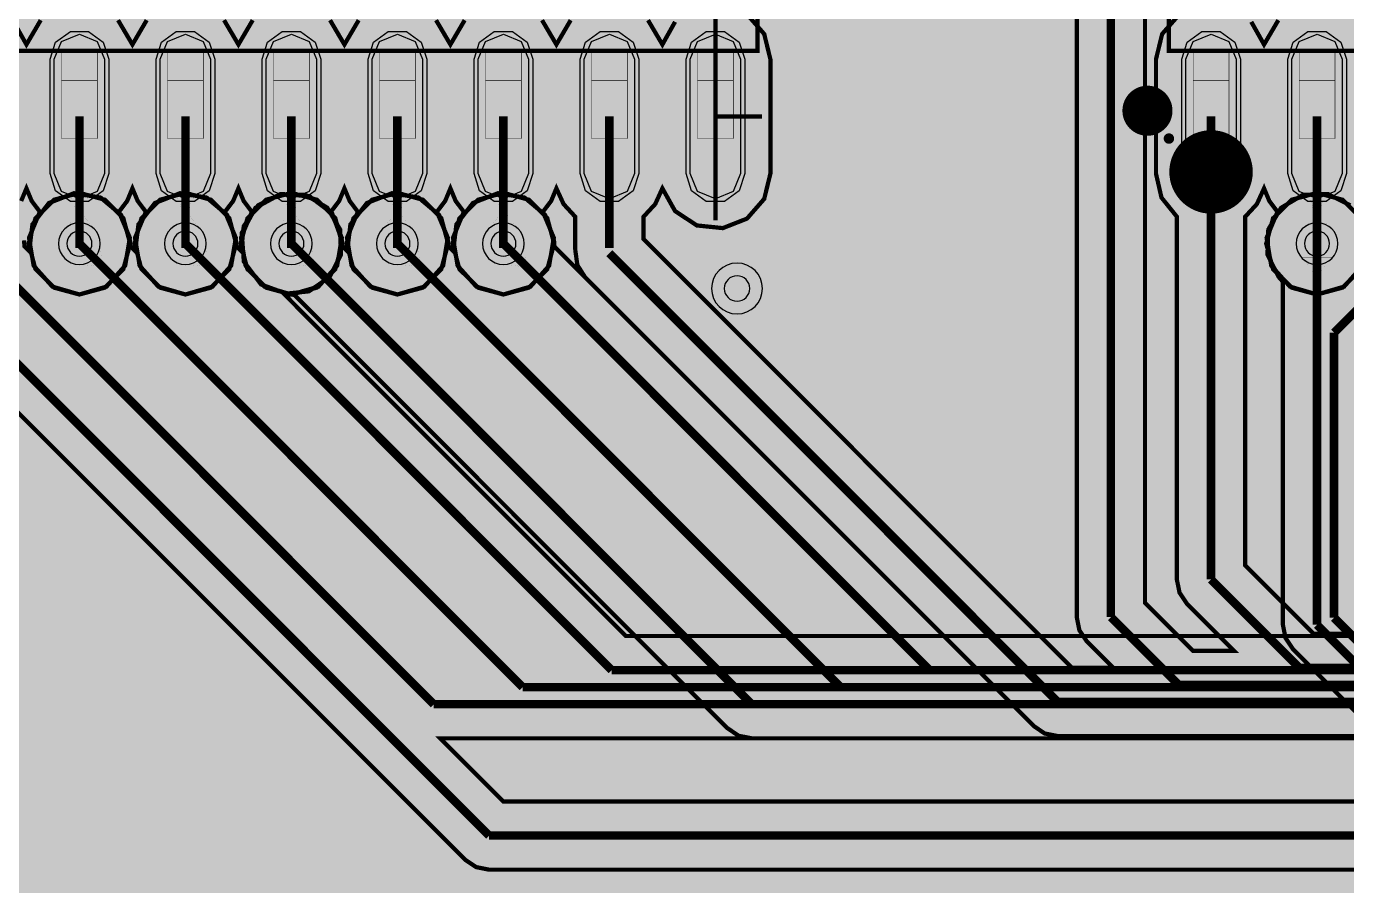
# Model space of a CAD drawing. Header units: millimetres. Extents: x 0 to 100, y -100 to 0.
# Drawn here: x 22.27 to 38.09, y -93.82 to -83.53 of the extents above; entities that cross this region are included whole.
import ezdxf

# ---------------------------------------------------------------- set-up
doc = ezdxf.new("R2010")
doc.units = ezdxf.units.MM
doc.header["$MEASUREMENT"] = 0
for name, color, linetype, true_color in [('Bottom-Layer', 7, 'Continuous', 0x0000ff), ('Component-Marking-Layer', 7, 'Continuous', 0x66ffcc), ('Component-Shape-Layer', 7, 'Continuous', 0x00cccc), ('Document-Layer', 7, 'Continuous', 0xffffff), ('Hole-Layer', 7, 'Continuous', 0x222222), ('Inner1', 7, 'Continuous', 0x999966), ('Inner2', 7, 'Continuous', 0x008000), ('Multi-Layer', 7, 'Continuous', 0xc0c0c0), ('Pin-Floating-Layer', 7, 'Continuous', 0xff99ff), ('Pin-Soldering-Layer', 7, 'Continuous', 0xcc9999), ('Top-Layer', 7, 'Continuous', 0xff0000), ('Top-Paste-Mask-Layer', 7, 'Continuous', 0x808080), ('Top-Silkscreen-Layer', 7, 'Continuous', 0xffcc00), ('Top-Solder-Mask-Layer', 7, 'Continuous', 0x800080)]:
    doc.layers.add(name, color=color, linetype=linetype, true_color=true_color)

msp = doc.modelspace()

# ---------------------------------------------------------------- hatches: boundary and pattern name
at = {"layer": 'Bottom-Layer'}
for points in [[(99.642, -0.358), (99.642, -99.642), (0.358, -99.642), (0.358, -0.358)], [(22.297, -86.128), (22.379, -86.433), (22.602, -86.655), (22.906, -86.737), (23.21, -86.655), (23.432, -86.433), (23.514, -86.128), (23.432, -85.824), (23.21, -85.602), (22.906, -85.52), (22.602, -85.602), (22.379, -85.824)], [(23.567, -86.128), (23.649, -86.433), (23.872, -86.655), (24.176, -86.737), (24.48, -86.655), (24.702, -86.433), (24.784, -86.128), (24.702, -85.824), (24.48, -85.602), (24.176, -85.52), (23.872, -85.602), (23.649, -85.824)], [(24.837, -86.128), (24.919, -86.433), (25.142, -86.655), (25.446, -86.737), (25.75, -86.655), (25.972, -86.433), (26.054, -86.128), (25.972, -85.824), (25.75, -85.602), (25.446, -85.52), (25.142, -85.602), (24.919, -85.824)], [(26.107, -86.128), (26.189, -86.433), (26.412, -86.655), (26.716, -86.737), (27.02, -86.655), (27.242, -86.433), (27.324, -86.128), (27.242, -85.824), (27.02, -85.602), (26.716, -85.52), (26.412, -85.602), (26.189, -85.824)], [(27.377, -86.128), (27.459, -86.433), (27.682, -86.655), (27.986, -86.737), (28.29, -86.655), (28.512, -86.433), (28.594, -86.128), (28.512, -85.824), (28.29, -85.602), (27.986, -85.52), (27.682, -85.602), (27.459, -85.824)], [(42.725, -86.73), (43.025, -86.699), (43.273, -86.528), (43.409, -86.259), (43.398, -85.958), (43.245, -85.698), (42.985, -85.545), (42.684, -85.535), (42.415, -85.67), (42.244, -85.919), (42.213, -86.218), (42.157, -86.162), (42.151, -86.089), (42.033, -85.766), (41.759, -85.559), (41.416, -85.534), (41.115, -85.698), (40.95, -86), (40.975, -86.343), (41.182, -86.617), (41.505, -86.735), (41.578, -86.741), (44.65, -89.813), (44.296, -89.735), (43.947, -89.829), (43.679, -90.074), (43.404, -89.825), (43.044, -89.735), (42.685, -89.825), (42.409, -90.074), (42.134, -89.825), (41.774, -89.735), (41.415, -89.825), (41.139, -90.074), (40.864, -89.825), (40.504, -89.735), (40.145, -89.825), (39.869, -90.074), (39.687, -89.883), (39.45, -89.766), (39.187, -89.736), (38.93, -89.798), (38.71, -89.944), (38.552, -90.155), (38.552, -88.43), (40.241, -86.741), (40.315, -86.735), (40.637, -86.617), (40.844, -86.343), (40.869, -86), (40.705, -85.698), (40.403, -85.534), (40.061, -85.559), (39.786, -85.766), (39.668, -86.089), (39.663, -86.162), (39.606, -86.218), (39.567, -85.898), (39.37, -85.642), (39.07, -85.524), (38.751, -85.576), (38.504, -85.784), (38.398, -86.089), (38.393, -86.162), (38.336, -86.218), (38.305, -85.918), (38.134, -85.67), (37.865, -85.534), (37.563, -85.545), (37.304, -85.699), (37.151, -85.959), (37.141, -86.26), (37.277, -86.529), (37.326, -86.585), (37.326, -90.694), (37.357, -90.85), (37.445, -90.983), (38.369, -91.907), (38.502, -91.996), (38.659, -92.027), (44.348, -92.027), (44.211, -92.3), (44.192, -92.605), (44.294, -92.893), (44.5, -93.118), (44.778, -93.245), (45.083, -93.252), (45.367, -93.14), (45.585, -92.925), (45.86, -93.174), (46.22, -93.264), (46.579, -93.174), (46.855, -92.925), (47.13, -93.174), (47.49, -93.264), (47.849, -93.174), (48.125, -92.925), (48.4, -93.174), (48.76, -93.264), (49.119, -93.174), (49.395, -92.925), (49.67, -93.174), (50.03, -93.264), (50.389, -93.174), (50.665, -92.925), (50.94, -93.174), (51.3, -93.264), (51.659, -93.174), (51.935, -92.925), (52.21, -93.174), (52.57, -93.264), (52.929, -93.174), (53.205, -92.925), (53.48, -93.174), (53.84, -93.264), (54.199, -93.174), (54.475, -92.925), (54.75, -93.174), (55.11, -93.264), (55.469, -93.174), (55.745, -92.925), (56.02, -93.174), (56.38, -93.264), (56.739, -93.174), (57.015, -92.925), (57.29, -93.174), (57.65, -93.264), (58.009, -93.174), (58.285, -92.925), (58.56, -93.174), (58.92, -93.264), (59.279, -93.174), (59.555, -92.925), (59.83, -93.174), (60.19, -93.264), (60.549, -93.174), (60.825, -92.925), (61.037, -93.136), (61.313, -93.25), (61.613, -93.249), (61.888, -93.132), (62.099, -92.919), (62.211, -92.642), (62.208, -92.343), (62.09, -92.067), (62.09, -90.094), (62.059, -89.937), (61.97, -89.805), (61.462, -89.297), (61.33, -89.208), (61.173, -89.177), (45.172, -89.177)]]:
    msp.add_hatch(color=256, dxfattribs=at).paths.add_polyline_path(points)
at = {"layer": 'Component-Marking-Layer'}
msp.add_hatch(color=256, dxfattribs=at).paths.add_polyline_path([(35.9, -84.869, 1), (36.02, -84.869, 1)])
msp.add_hatch(color=256, dxfattribs=at).paths.add_polyline_path([(35.9, -84.869, 1), (36.02, -84.869, 1)])
at = {"layer": 'Inner1'}
for points in [[(99.642, -0.358), (99.642, -99.642), (0.358, -99.642), (0.358, -0.358)], [(47.491, -85.769), (47.237, -85.724), (47.006, -85.839), (43.108, -89.738), (42.923, -89.745), (42.745, -89.796), (51.413, -81.128), (51.49, -81.089), (51.556, -81.035), (51.601, -80.991), (52.042, -80.991), (52.299, -81.19), (52.62, -81.242), (52.927, -81.136), (53.147, -80.897), (53.227, -80.582), (53.147, -80.266), (52.927, -80.027), (52.62, -79.921), (52.299, -79.974), (52.042, -80.173), (51.431, -80.173), (51.275, -80.204), (51.142, -80.292), (51.12, -80.314), (51.044, -80.353), (50.978, -80.407), (44.48, -86.905), (44.49, -86.852), (44.494, -86.799), (44.494, -86.585), (44.542, -86.529), (44.686, -86.218), (44.639, -85.877), (44.414, -85.617), (44.085, -85.52), (43.755, -85.617), (43.531, -85.877), (43.483, -86.218), (43.627, -86.529), (43.676, -86.585), (43.676, -86.63), (40.568, -89.738), (40.512, -89.735), (40.456, -89.736), (43.104, -87.088), (43.193, -86.956), (43.224, -86.799), (43.224, -86.585), (43.272, -86.529), (43.416, -86.218), (43.369, -85.877), (43.144, -85.617), (42.815, -85.52), (42.485, -85.617), (42.261, -85.877), (42.213, -86.218), (42.357, -86.529), (42.406, -86.585), (42.406, -86.63), (39.298, -89.738), (38.982, -89.778), (38.71, -89.943), (38.529, -90.205), (38.47, -90.518), (38.544, -90.828), (29.453, -90.828), (25.356, -86.73), (25.656, -86.699), (25.904, -86.528), (26.04, -86.259), (26.029, -85.958), (25.876, -85.698), (25.616, -85.545), (25.315, -85.535), (25.046, -85.67), (24.875, -85.919), (24.844, -86.218), (24.788, -86.162), (24.782, -86.089), (24.676, -85.784), (24.429, -85.576), (24.111, -85.524), (23.81, -85.642), (23.613, -85.898), (23.574, -86.218), (23.518, -86.162), (23.512, -86.089), (23.406, -85.784), (23.159, -85.576), (22.841, -85.524), (22.54, -85.642), (22.343, -85.898), (22.304, -86.218), (22.248, -86.162), (22.242, -86.089), (22.165, -85.83), (21.984, -85.63), (21.734, -85.528), (21.464, -85.545), (21.228, -85.677), (21.073, -85.898), (20.909, -85.733), (20.909, -83.157), (22.826, -81.24), (23.148, -81.199), (23.412, -81.009), (23.555, -80.717), (23.541, -80.392), (23.375, -80.113), (23.095, -79.946), (22.77, -79.932), (22.478, -80.075), (22.288, -80.339), (22.247, -80.662), (20.211, -82.698), (20.122, -82.831), (20.091, -82.987), (20.091, -85.93), (20.151, -86.142), (20.312, -86.293), (27.526, -93.507), (27.659, -93.596), (27.815, -93.627), (44.111, -93.627), (44.267, -93.596), (44.4, -93.507), (44.677, -93.23), (44.748, -93.24), (44.794, -93.248), (45.094, -93.25), (45.372, -93.137), (45.585, -92.925), (45.86, -93.174), (46.22, -93.264), (46.579, -93.174), (46.855, -92.925), (47.13, -93.174), (47.49, -93.264), (47.849, -93.174), (48.125, -92.925), (48.4, -93.174), (48.76, -93.264), (49.119, -93.174), (49.395, -92.925), (49.67, -93.174), (50.03, -93.264), (50.389, -93.174), (50.665, -92.925), (50.94, -93.174), (51.3, -93.264), (51.659, -93.174), (51.935, -92.925), (52.21, -93.174), (52.57, -93.264), (52.929, -93.174), (53.205, -92.925), (53.48, -93.174), (53.84, -93.264), (54.199, -93.174), (54.475, -92.925), (54.75, -93.174), (55.11, -93.264), (55.469, -93.174), (55.745, -92.925), (56.02, -93.174), (56.38, -93.264), (56.739, -93.174), (57.015, -92.925), (57.29, -93.174), (57.65, -93.264), (58.009, -93.174), (58.285, -92.925), (58.56, -93.174), (58.92, -93.264), (59.279, -93.174), (59.555, -92.925), (59.83, -93.174), (60.19, -93.264), (60.549, -93.174), (60.825, -92.925), (61.113, -93.181), (61.49, -93.263), (61.859, -93.151), (62.127, -92.873), (62.224, -92.499), (62.127, -92.126), (61.859, -91.848), (61.49, -91.736), (61.113, -91.818), (60.825, -92.074), (60.549, -91.825), (60.19, -91.735), (59.83, -91.825), (59.555, -92.074), (59.279, -91.825), (58.92, -91.735), (58.56, -91.825), (58.285, -92.074), (58.009, -91.825), (57.65, -91.735), (57.29, -91.825), (57.015, -92.074), (56.739, -91.825), (56.38, -91.735), (56.02, -91.825), (55.745, -92.074), (55.469, -91.825), (55.11, -91.735), (54.75, -91.825), (54.475, -92.074), (54.199, -91.825), (53.84, -91.735), (53.48, -91.825), (53.205, -92.074), (52.929, -91.825), (52.57, -91.735), (52.21, -91.825), (51.935, -92.074), (51.659, -91.825), (51.3, -91.735), (50.94, -91.825), (50.665, -92.074), (50.389, -91.825), (50.03, -91.735), (49.67, -91.825), (49.395, -92.074), (49.211, -91.882), (48.973, -91.765), (48.709, -91.737), (48.229, -91.257), (48.53, -91.148), (48.76, -90.925), (49.035, -91.174), (49.395, -91.264), (49.754, -91.174), (50.03, -90.925), (50.305, -91.174), (50.665, -91.264), (51.024, -91.174), (51.3, -90.925), (51.575, -91.174), (51.935, -91.264), (52.294, -91.174), (52.57, -90.925), (52.845, -91.174), (53.205, -91.264), (53.564, -91.174), (53.84, -90.925), (54.115, -91.174), (54.475, -91.264), (54.834, -91.174), (55.11, -90.925), (55.385, -91.174), (55.745, -91.264), (56.104, -91.174), (56.38, -90.925), (56.655, -91.174), (57.015, -91.264), (57.374, -91.174), (57.65, -90.925), (57.925, -91.174), (58.285, -91.264), (58.644, -91.174), (58.92, -90.925), (59.195, -91.174), (59.555, -91.264), (59.914, -91.174), (60.19, -90.925), (60.474, -91.179), (60.845, -91.264), (61.211, -91.159), (61.481, -90.891), (61.517, -90.833), (61.556, -90.782), (69.499, -90.782), (69.655, -90.75), (69.788, -90.662), (73.709, -86.741), (73.783, -86.735), (74.105, -86.617), (74.312, -86.343), (74.337, -86), (74.173, -85.698), (73.871, -85.534), (73.529, -85.559), (73.254, -85.766), (73.136, -86.089), (73.131, -86.162), (73.074, -86.218), (73.035, -85.898), (72.838, -85.642), (72.538, -85.524), (72.219, -85.576), (71.972, -85.784), (71.866, -86.089), (71.861, -86.162), (71.804, -86.218), (71.765, -85.898), (71.568, -85.642), (71.268, -85.524), (70.949, -85.576), (70.702, -85.784), (70.596, -86.089), (70.591, -86.162), (70.534, -86.218), (70.495, -85.898), (70.298, -85.642), (69.998, -85.524), (69.679, -85.576), (69.432, -85.784), (69.326, -86.089), (69.321, -86.162), (69.264, -86.218), (69.225, -85.898), (69.028, -85.642), (68.728, -85.524), (68.409, -85.576), (68.162, -85.784), (68.056, -86.089), (68.051, -86.162), (67.994, -86.218), (67.955, -85.898), (67.758, -85.642), (67.458, -85.524), (67.139, -85.576), (66.892, -85.784), (66.786, -86.089), (66.781, -86.162), (66.724, -86.218), (66.685, -85.898), (66.488, -85.642), (66.188, -85.524), (65.869, -85.576), (65.622, -85.784), (65.516, -86.089), (65.511, -86.162), (63.943, -87.73), (60.937, -87.73), (67.423, -81.244), (67.728, -81.154), (67.956, -80.931), (68.054, -80.628), (67.999, -80.314), (67.805, -80.062), (67.515, -79.93), (67.197, -79.948), (66.924, -80.112), (66.759, -80.385), (66.741, -80.703), (66.749, -80.761), (59.984, -87.526), (58.095, -87.526), (58.88, -86.741), (58.954, -86.735), (59.276, -86.617), (59.483, -86.343), (59.508, -86), (59.344, -85.698), (59.042, -85.534), (58.7, -85.559), (58.425, -85.766), (58.307, -86.089), (58.302, -86.162), (58.245, -86.218), (58.206, -85.898), (58.009, -85.642), (57.709, -85.524), (57.39, -85.576), (57.143, -85.784), (57.037, -86.089), (57.032, -86.162), (56.975, -86.218), (56.936, -85.898), (56.739, -85.642), (56.439, -85.524), (56.12, -85.576), (55.873, -85.784), (55.767, -86.089), (55.762, -86.162), (55.705, -86.218), (55.666, -85.898), (55.469, -85.642), (55.169, -85.524), (54.85, -85.576), (54.603, -85.784), (54.497, -86.089), (54.492, -86.162), (54.435, -86.218), (54.396, -85.898), (54.199, -85.642), (53.899, -85.524), (53.58, -85.576), (53.333, -85.784), (53.227, -86.089), (53.222, -86.162), (53.165, -86.218), (53.126, -85.898), (52.929, -85.642), (52.629, -85.524), (52.31, -85.576), (52.063, -85.784), (51.957, -86.089), (51.952, -86.162), (51.941, -86.172), (51.9, -86.172), (51.864, -85.919), (51.727, -85.702), (51.514, -85.561), (51.261, -85.521), (51.014, -85.589), (50.816, -85.752), (50.801, -85.769)], [(26.107, -86.128), (26.189, -86.433), (26.412, -86.655), (26.716, -86.737), (27.02, -86.655), (27.242, -86.433), (27.324, -86.128), (27.242, -85.824), (27.02, -85.602), (26.716, -85.52), (26.412, -85.602), (26.189, -85.824)], [(27.377, -86.128), (27.459, -86.433), (27.682, -86.655), (27.986, -86.737), (28.29, -86.655), (28.512, -86.433), (28.594, -86.128), (28.512, -85.824), (28.29, -85.602), (27.986, -85.52), (27.682, -85.602), (27.459, -85.824)], [(37.126, -86.128), (37.208, -86.433), (37.431, -86.655), (37.735, -86.737), (38.039, -86.655), (38.261, -86.433), (38.343, -86.128), (38.261, -85.824), (38.039, -85.602), (37.735, -85.52), (37.431, -85.602), (37.208, -85.824)], [(44.328, -92.054), (44.213, -92.296), (44.188, -92.563), (43.941, -92.809), (27.985, -92.809), (27.229, -92.054)]]:
    msp.add_hatch(color=256, dxfattribs=at).paths.add_polyline_path(points)
at = {"layer": 'Inner2'}
for points in [[(99.642, -0.358), (99.642, -99.642), (0.358, -99.642), (0.358, -0.358)], [(22.297, -86.128), (22.379, -86.433), (22.602, -86.655), (22.906, -86.737), (23.21, -86.655), (23.432, -86.433), (23.514, -86.128), (23.432, -85.824), (23.21, -85.602), (22.906, -85.52), (22.602, -85.602), (22.379, -85.824)], [(23.567, -86.128), (23.649, -86.433), (23.872, -86.655), (24.176, -86.737), (24.48, -86.655), (24.702, -86.433), (24.784, -86.128), (24.702, -85.824), (24.48, -85.602), (24.176, -85.52), (23.872, -85.602), (23.649, -85.824)], [(49.395, -89.735), (49.035, -89.825), (48.76, -90.074), (48.484, -89.825), (48.125, -89.735), (47.765, -89.825), (47.49, -90.074), (47.214, -89.825), (46.855, -89.735), (46.495, -89.825), (46.22, -90.074), (45.944, -89.825), (45.585, -89.735), (45.225, -89.825), (44.949, -90.074), (44.674, -89.825), (44.314, -89.735), (43.955, -89.825), (43.679, -90.074), (43.404, -89.825), (43.044, -89.735), (42.685, -89.825), (42.409, -90.074), (42.134, -89.825), (41.774, -89.735), (41.415, -89.825), (41.139, -90.074), (40.864, -89.825), (40.504, -89.735), (40.145, -89.825), (39.869, -90.074), (39.588, -89.822), (39.221, -89.735), (38.856, -89.835), (38.584, -90.097), (38.471, -90.457), (38.544, -90.828), (33.263, -90.828), (28.598, -86.162), (28.592, -86.089), (28.486, -85.784), (28.239, -85.576), (27.921, -85.524), (27.62, -85.642), (27.423, -85.898), (27.384, -86.218), (27.328, -86.162), (27.322, -86.089), (27.216, -85.784), (26.969, -85.576), (26.651, -85.524), (26.35, -85.642), (26.153, -85.898), (26.114, -86.218), (26.058, -86.162), (26.052, -86.089), (25.934, -85.766), (25.66, -85.559), (25.317, -85.534), (25.016, -85.698), (24.851, -86), (24.876, -86.343), (25.083, -86.617), (25.406, -86.735), (25.479, -86.741), (30.673, -91.934), (30.805, -92.023), (30.962, -92.054), (44.328, -92.054), (44.204, -92.329), (44.196, -92.63), (44.305, -92.911), (44.514, -93.128), (44.79, -93.247), (45.092, -93.251), (45.371, -93.138), (45.585, -92.925), (45.86, -93.174), (46.22, -93.264), (46.579, -93.174), (46.855, -92.925), (47.13, -93.174), (47.49, -93.264), (47.849, -93.174), (48.125, -92.925), (48.4, -93.174), (48.76, -93.264), (49.119, -93.174), (49.395, -92.925), (49.67, -93.174), (50.03, -93.264), (50.389, -93.174), (50.665, -92.925), (50.94, -93.174), (51.3, -93.264), (51.659, -93.174), (51.935, -92.925), (52.21, -93.174), (52.57, -93.264), (52.929, -93.174), (53.205, -92.925), (53.48, -93.174), (53.84, -93.264), (54.199, -93.174), (54.475, -92.925), (54.75, -93.174), (55.11, -93.264), (55.469, -93.174), (55.745, -92.925), (56.02, -93.174), (56.38, -93.264), (56.739, -93.174), (57.015, -92.925), (57.29, -93.174), (57.65, -93.264), (58.009, -93.174), (58.285, -92.925), (58.56, -93.174), (58.92, -93.264), (59.279, -93.174), (59.555, -92.925), (59.83, -93.174), (60.19, -93.264), (60.549, -93.174), (60.825, -92.925), (61.113, -93.181), (61.49, -93.263), (61.859, -93.151), (62.127, -92.873), (62.224, -92.499), (62.127, -92.126), (61.859, -91.848), (61.49, -91.736), (61.113, -91.818), (60.825, -92.074), (60.549, -91.825), (60.19, -91.735), (59.83, -91.825), (59.555, -92.074), (59.279, -91.825), (58.92, -91.735), (58.56, -91.825), (58.285, -92.074), (58.009, -91.825), (57.65, -91.735), (57.29, -91.825), (57.015, -92.074), (56.739, -91.825), (56.38, -91.735), (56.02, -91.825), (55.745, -92.074), (55.469, -91.825), (55.11, -91.735), (54.75, -91.825), (54.475, -92.074), (54.199, -91.825), (53.84, -91.735), (53.48, -91.825), (53.205, -92.074), (53.021, -91.882), (52.783, -91.765), (52.519, -91.737), (52.039, -91.257), (52.34, -91.148), (52.57, -90.925), (52.845, -91.174), (53.205, -91.264), (53.564, -91.174), (53.84, -90.925), (54.115, -91.174), (54.475, -91.264), (54.834, -91.174), (55.11, -90.925), (55.385, -91.174), (55.745, -91.264), (56.104, -91.174), (56.38, -90.925), (56.655, -91.174), (57.015, -91.264), (57.374, -91.174), (57.65, -90.925), (57.925, -91.174), (58.285, -91.264), (58.644, -91.174), (58.92, -90.925), (59.195, -91.174), (59.555, -91.264), (59.914, -91.174), (60.19, -90.925), (60.478, -91.181), (60.855, -91.263), (61.224, -91.151), (61.492, -90.873), (61.589, -90.499), (61.492, -90.126), (61.224, -89.848), (60.855, -89.736), (60.478, -89.818), (60.19, -90.074), (59.914, -89.825), (59.555, -89.735), (59.195, -89.825), (58.92, -90.074), (58.644, -89.825), (58.285, -89.735), (57.925, -89.825), (57.65, -90.074), (57.374, -89.825), (57.015, -89.735), (56.655, -89.825), (56.38, -90.074), (56.104, -89.825), (55.745, -89.735), (55.385, -89.825), (55.11, -90.074), (54.834, -89.825), (54.475, -89.735), (54.115, -89.825), (53.84, -90.074), (53.564, -89.825), (53.205, -89.735), (52.845, -89.825), (52.57, -90.074), (52.294, -89.825), (51.935, -89.735), (51.575, -89.825), (51.3, -90.074), (51.024, -89.825), (50.665, -89.735), (50.305, -89.825), (50.03, -90.074), (49.754, -89.825)], [(37.126, -86.128), (37.208, -86.433), (37.431, -86.655), (37.735, -86.737), (38.039, -86.655), (38.261, -86.433), (38.343, -86.128), (38.261, -85.824), (38.039, -85.602), (37.735, -85.52), (37.431, -85.602), (37.208, -85.824)]]:
    msp.add_hatch(color=256, dxfattribs=at).paths.add_polyline_path(points)
at = {"layer": 'Pin-Floating-Layer'}
for points in [[(22.691, -84.179), (22.691, -83.809), (23.121, -83.809), (23.121, -84.179)], [(22.691, -84.179), (22.691, -83.809), (23.121, -83.809), (23.121, -84.179)], [(23.961, -84.179), (23.961, -83.809), (24.391, -83.809), (24.391, -84.179)], [(23.961, -84.179), (23.961, -83.809), (24.391, -83.809), (24.391, -84.179)], [(25.231, -84.179), (25.231, -83.809), (25.661, -83.809), (25.661, -84.179)], [(25.231, -84.179), (25.231, -83.809), (25.661, -83.809), (25.661, -84.179)], [(26.501, -84.179), (26.501, -83.809), (26.931, -83.809), (26.931, -84.179)], [(26.501, -84.179), (26.501, -83.809), (26.931, -83.809), (26.931, -84.179)], [(27.771, -84.179), (27.771, -83.809), (28.201, -83.809), (28.201, -84.179)], [(27.771, -84.179), (27.771, -83.809), (28.201, -83.809), (28.201, -84.179)], [(29.041, -84.179), (29.041, -83.809), (29.471, -83.809), (29.471, -84.179)], [(29.041, -84.179), (29.041, -83.809), (29.471, -83.809), (29.471, -84.179)], [(30.311, -84.179), (30.311, -83.809), (30.741, -83.809), (30.741, -84.179)], [(30.311, -84.179), (30.311, -83.809), (30.741, -83.809), (30.741, -84.179)], [(36.25, -84.179), (36.25, -83.809), (36.68, -83.809), (36.68, -84.179)], [(36.25, -84.179), (36.25, -83.809), (36.68, -83.809), (36.68, -84.179)], [(37.52, -84.179), (37.52, -83.809), (37.95, -83.809), (37.95, -84.179)], [(37.52, -84.179), (37.52, -83.809), (37.95, -83.809), (37.95, -84.179)]]:
    msp.add_hatch(color=256, dxfattribs=at).paths.add_polyline_path(points)
at = {"layer": 'Pin-Soldering-Layer'}
for points in [[(22.691, -84.869), (22.691, -84.169), (23.121, -84.169), (23.121, -84.869)], [(22.691, -84.869), (22.691, -84.169), (23.121, -84.169), (23.121, -84.869)], [(23.961, -84.869), (23.961, -84.169), (24.391, -84.169), (24.391, -84.869)], [(23.961, -84.869), (23.961, -84.169), (24.391, -84.169), (24.391, -84.869)], [(25.231, -84.869), (25.231, -84.169), (25.661, -84.169), (25.661, -84.869)], [(25.231, -84.869), (25.231, -84.169), (25.661, -84.169), (25.661, -84.869)], [(26.501, -84.869), (26.501, -84.169), (26.931, -84.169), (26.931, -84.869)], [(26.501, -84.869), (26.501, -84.169), (26.931, -84.169), (26.931, -84.869)], [(27.771, -84.869), (27.771, -84.169), (28.201, -84.169), (28.201, -84.869)], [(27.771, -84.869), (27.771, -84.169), (28.201, -84.169), (28.201, -84.869)], [(29.041, -84.869), (29.041, -84.169), (29.471, -84.169), (29.471, -84.869)], [(29.041, -84.869), (29.041, -84.169), (29.471, -84.169), (29.471, -84.869)], [(30.311, -84.869), (30.311, -84.169), (30.741, -84.169), (30.741, -84.869)], [(30.311, -84.869), (30.311, -84.169), (30.741, -84.169), (30.741, -84.869)], [(36.25, -84.869), (36.25, -84.169), (36.68, -84.169), (36.68, -84.869)], [(36.25, -84.869), (36.25, -84.169), (36.68, -84.169), (36.68, -84.869)], [(37.52, -84.869), (37.52, -84.169), (37.95, -84.169), (37.95, -84.869)], [(37.52, -84.869), (37.52, -84.169), (37.95, -84.169), (37.95, -84.869)]]:
    msp.add_hatch(color=256, dxfattribs=at).paths.add_polyline_path(points)
at = {"layer": 'Top-Layer'}
for points in [[(99.642, -0.358), (99.642, -99.642), (0.358, -99.642), (0.358, -0.358)], [(23.207, -85.289), (23.118, -85.502), (22.906, -85.59), (22.693, -85.502), (22.605, -85.289), (22.605, -83.92), (22.693, -83.707), (22.906, -83.619), (23.118, -83.707), (23.207, -83.92)], [(24.477, -85.289), (24.388, -85.502), (24.176, -85.59), (23.963, -85.502), (23.875, -85.289), (23.875, -83.92), (23.963, -83.707), (24.176, -83.619), (24.388, -83.707), (24.477, -83.92)], [(25.747, -85.289), (25.658, -85.502), (25.446, -85.59), (25.233, -85.502), (25.145, -85.289), (25.145, -83.92), (25.233, -83.707), (25.446, -83.619), (25.658, -83.707), (25.747, -83.92)], [(27.017, -85.289), (26.928, -85.502), (26.716, -85.59), (26.503, -85.502), (26.415, -85.289), (26.415, -83.92), (26.503, -83.707), (26.716, -83.619), (26.928, -83.707), (27.017, -83.92)], [(28.287, -85.289), (28.198, -85.502), (27.986, -85.59), (27.773, -85.502), (27.685, -85.289), (27.685, -83.92), (27.773, -83.707), (27.986, -83.619), (28.198, -83.707), (28.287, -83.92)], [(29.557, -85.289), (29.468, -85.502), (29.256, -85.59), (29.043, -85.502), (28.955, -85.289), (28.955, -83.92), (29.043, -83.707), (29.256, -83.619), (29.468, -83.707), (29.557, -83.92)], [(30.827, -85.289), (30.738, -85.502), (30.526, -85.59), (30.313, -85.502), (30.225, -85.289), (30.225, -83.92), (30.313, -83.707), (30.526, -83.619), (30.738, -83.707), (30.827, -83.92)], [(36.766, -85.289), (36.677, -85.502), (36.465, -85.59), (36.252, -85.502), (36.164, -85.289), (36.164, -83.92), (36.252, -83.707), (36.465, -83.619), (36.677, -83.707), (36.766, -83.92)], [(38.036, -85.289), (37.947, -85.502), (37.735, -85.59), (37.522, -85.502), (37.434, -85.289), (37.434, -83.92), (37.522, -83.707), (37.735, -83.619), (37.947, -83.707), (38.036, -83.92)]]:
    msp.add_hatch(color=256, dxfattribs=at).paths.add_polyline_path(points)
at = {"layer": 'Top-Paste-Mask-Layer'}
for points in [[(23.207, -85.289), (23.118, -85.502), (22.906, -85.59), (22.693, -85.502), (22.605, -85.289), (22.605, -83.92), (22.693, -83.707), (22.906, -83.619), (23.118, -83.707), (23.207, -83.92)], [(24.477, -85.289), (24.388, -85.502), (24.176, -85.59), (23.963, -85.502), (23.875, -85.289), (23.875, -83.92), (23.963, -83.707), (24.176, -83.619), (24.388, -83.707), (24.477, -83.92)], [(25.747, -85.289), (25.658, -85.502), (25.446, -85.59), (25.233, -85.502), (25.145, -85.289), (25.145, -83.92), (25.233, -83.707), (25.446, -83.619), (25.658, -83.707), (25.747, -83.92)], [(27.017, -85.289), (26.928, -85.502), (26.716, -85.59), (26.503, -85.502), (26.415, -85.289), (26.415, -83.92), (26.503, -83.707), (26.716, -83.619), (26.928, -83.707), (27.017, -83.92)], [(28.287, -85.289), (28.198, -85.502), (27.986, -85.59), (27.773, -85.502), (27.685, -85.289), (27.685, -83.92), (27.773, -83.707), (27.986, -83.619), (28.198, -83.707), (28.287, -83.92)], [(29.557, -85.289), (29.468, -85.502), (29.256, -85.59), (29.043, -85.502), (28.955, -85.289), (28.955, -83.92), (29.043, -83.707), (29.256, -83.619), (29.468, -83.707), (29.557, -83.92)], [(30.827, -85.289), (30.738, -85.502), (30.526, -85.59), (30.313, -85.502), (30.225, -85.289), (30.225, -83.92), (30.313, -83.707), (30.526, -83.619), (30.738, -83.707), (30.827, -83.92)], [(36.766, -85.289), (36.677, -85.502), (36.465, -85.59), (36.252, -85.502), (36.164, -85.289), (36.164, -83.92), (36.252, -83.707), (36.465, -83.619), (36.677, -83.707), (36.766, -83.92)], [(38.036, -85.289), (37.947, -85.502), (37.735, -85.59), (37.522, -85.502), (37.434, -85.289), (37.434, -83.92), (37.522, -83.707), (37.735, -83.619), (37.947, -83.707), (38.036, -83.92)]]:
    msp.add_hatch(color=256, dxfattribs=at).paths.add_polyline_path(points)
at = {"layer": 'Top-Solder-Mask-Layer'}
for points in [[(23.258, -85.289), (23.19, -85.496), (23.014, -85.624), (22.797, -85.624), (22.621, -85.496), (22.554, -85.289), (22.554, -83.92), (22.621, -83.713), (22.797, -83.585), (23.014, -83.585), (23.19, -83.713), (23.258, -83.92)], [(24.528, -85.289), (24.46, -85.496), (24.284, -85.624), (24.067, -85.624), (23.891, -85.496), (23.824, -85.289), (23.824, -83.92), (23.891, -83.713), (24.067, -83.585), (24.284, -83.585), (24.46, -83.713), (24.528, -83.92)], [(25.798, -85.289), (25.73, -85.496), (25.554, -85.624), (25.337, -85.624), (25.161, -85.496), (25.094, -85.289), (25.094, -83.92), (25.161, -83.713), (25.337, -83.585), (25.554, -83.585), (25.73, -83.713), (25.798, -83.92)], [(27.068, -85.289), (27, -85.496), (26.824, -85.624), (26.607, -85.624), (26.431, -85.496), (26.364, -85.289), (26.364, -83.92), (26.431, -83.713), (26.607, -83.585), (26.824, -83.585), (27, -83.713), (27.068, -83.92)], [(28.338, -85.289), (28.27, -85.496), (28.094, -85.624), (27.877, -85.624), (27.701, -85.496), (27.634, -85.289), (27.634, -83.92), (27.701, -83.713), (27.877, -83.585), (28.094, -83.585), (28.27, -83.713), (28.338, -83.92)], [(29.608, -85.289), (29.54, -85.496), (29.364, -85.624), (29.147, -85.624), (28.971, -85.496), (28.904, -85.289), (28.904, -83.92), (28.971, -83.713), (29.147, -83.585), (29.364, -83.585), (29.54, -83.713), (29.608, -83.92)], [(30.878, -85.289), (30.81, -85.496), (30.634, -85.624), (30.417, -85.624), (30.241, -85.496), (30.174, -85.289), (30.174, -83.92), (30.241, -83.713), (30.417, -83.585), (30.634, -83.585), (30.81, -83.713), (30.878, -83.92)], [(36.817, -85.289), (36.749, -85.496), (36.573, -85.624), (36.356, -85.624), (36.18, -85.496), (36.113, -85.289), (36.113, -83.92), (36.18, -83.713), (36.356, -83.585), (36.573, -83.585), (36.749, -83.713), (36.817, -83.92)], [(38.087, -85.289), (38.019, -85.496), (37.843, -85.624), (37.626, -85.624), (37.45, -85.496), (37.383, -85.289), (37.383, -83.92), (37.45, -83.713), (37.626, -83.585), (37.843, -83.585), (38.019, -83.713), (38.087, -83.92)]]:
    msp.add_hatch(color=256, dxfattribs=at).paths.add_polyline_path(points)

# ---------------------------------------------------------------- linework, layer by layer
at = {"layer": 'Bottom-Layer'}
for points, const_width in [([(22.297, -86.128), (22.379, -86.433), (22.602, -86.655), (22.906, -86.737), (23.21, -86.655), (23.432, -86.433), (23.514, -86.128), (23.432, -85.824), (23.21, -85.602), (22.906, -85.52), (22.602, -85.602), (22.379, -85.824)], 0.0508), ([(23.567, -86.128), (23.649, -86.433), (23.872, -86.655), (24.176, -86.737), (24.48, -86.655), (24.702, -86.433), (24.784, -86.128), (24.702, -85.824), (24.48, -85.602), (24.176, -85.52), (23.872, -85.602), (23.649, -85.824)], 0.0508), ([(24.837, -86.128), (24.919, -86.433), (25.142, -86.655), (25.446, -86.737), (25.75, -86.655), (25.972, -86.433), (26.054, -86.128), (25.972, -85.824), (25.75, -85.602), (25.446, -85.52), (25.142, -85.602), (24.919, -85.824)], 0.0508), ([(26.107, -86.128), (26.189, -86.433), (26.412, -86.655), (26.716, -86.737), (27.02, -86.655), (27.242, -86.433), (27.324, -86.128), (27.242, -85.824), (27.02, -85.602), (26.716, -85.52), (26.412, -85.602), (26.189, -85.824)], 0.0508), ([(27.377, -86.128), (27.459, -86.433), (27.682, -86.655), (27.986, -86.737), (28.29, -86.655), (28.512, -86.433), (28.594, -86.128), (28.512, -85.824), (28.29, -85.602), (27.986, -85.52), (27.682, -85.602), (27.459, -85.824)], 0.0508), ([(37.786, -86.469), (37.684, -86.469), (37.672, -86.443), (37.641, -86.402), (37.547, -86.294), (37.922, -86.294), (37.828, -86.402), (37.797, -86.443)], 0.000254)]:
    msp.add_lwpolyline(points, close=True, dxfattribs=dict(at, const_width=const_width))
for points, const_width in [([(38.134, -85.67), (37.865, -85.534), (37.563, -85.545), (37.304, -85.699), (37.151, -85.959), (37.141, -86.26), (37.277, -86.529), (37.326, -86.585), (37.326, -90.694), (37.357, -90.85), (37.445, -90.983), (38.369, -91.907)], 0.0508), ([(37.735, -86.128), (37.735, -90.694)], 0.102), ([(39.005, -86.128), (37.939, -87.194)], 0.102), ([(37.939, -87.194), (37.939, -90.609)], 0.102), ([(37.939, -90.609), (38.743, -91.414)], 0.102), ([(37.735, -90.694), (38.659, -91.618)], 0.102)]:
    msp.add_lwpolyline(points, dxfattribs=dict(at, const_width=const_width))
at = {"layer": 'Component-Marking-Layer', "const_width": 0.00508}
msp.add_lwpolyline([(35.9, -84.869, 1), (36.02, -84.869), (36.02, -84.869, 1), (35.9, -84.869)], format="xyb", dxfattribs=at)
msp.add_lwpolyline([(35.9, -84.869, 1), (36.02, -84.869), (36.02, -84.869, 1), (35.9, -84.869)], format="xyb", dxfattribs=at)
at = {"layer": 'Component-Shape-Layer', "const_width": 0.0508}
for points in [[(21.131, -83.819), (21.131, -79.919), (31.031, -79.919), (31.031, -83.819)], [(21.131, -83.819), (21.131, -79.919), (31.031, -79.919), (31.031, -83.819)], [(35.96, -83.819), (35.96, -79.919), (45.86, -79.919), (45.86, -83.819)], [(35.96, -83.819), (35.96, -79.919), (45.86, -79.919), (45.86, -83.819)]]:
    msp.add_lwpolyline(points, close=True, dxfattribs=at)
at = {"layer": 'Document-Layer', "const_width": 0.5}
msp.add_lwpolyline([(36.215, -85.269, 1), (36.715, -85.269, 1)], format="xyb", close=True, dxfattribs=at)
msp.add_lwpolyline([(36.215, -85.269, 1), (36.715, -85.269, 1)], format="xyb", close=True, dxfattribs=at)
at = {"layer": 'Hole-Layer'}
for points in [[(22.756, -86.128, 1), (23.056, -86.128), (23.056, -86.128, 1), (22.756, -86.128)], [(24.026, -86.128, 1), (24.326, -86.128), (24.326, -86.128, 1), (24.026, -86.128)], [(25.296, -86.128, 1), (25.596, -86.128), (25.596, -86.128, 1), (25.296, -86.128)], [(26.566, -86.128, 1), (26.866, -86.128), (26.866, -86.128, 1), (26.566, -86.128)], [(27.836, -86.128, 1), (28.136, -86.128), (28.136, -86.128, 1), (27.836, -86.128)]]:
    msp.add_lwpolyline(points, format="xyb", dxfattribs=at)
for points in [[(37.585, -86.128, 1), (37.885, -86.128, 1)], [(30.633, -86.665, 1), (30.938, -86.665, 1)]]:
    msp.add_lwpolyline(points, format="xyb", close=True, dxfattribs=at)
at = {"layer": 'Inner1'}
for points, const_width in [([(38.544, -90.828), (29.453, -90.828), (25.356, -86.73), (25.656, -86.699), (25.904, -86.528), (26.04, -86.259), (26.029, -85.958), (25.876, -85.698), (25.616, -85.545), (25.315, -85.535), (25.046, -85.67), (24.875, -85.919), (24.844, -86.218), (24.788, -86.162), (24.782, -86.089), (24.676, -85.784), (24.429, -85.576), (24.111, -85.524), (23.81, -85.642), (23.613, -85.898), (23.574, -86.218), (23.518, -86.162), (23.512, -86.089), (23.406, -85.784), (23.159, -85.576), (22.841, -85.524), (22.54, -85.642), (22.343, -85.898), (22.304, -86.218), (22.248, -86.162), (22.242, -86.089)], 0.0508), ([(20.5, -85.903), (27.815, -93.218)], 0.102), ([(21.636, -86.128), (27.152, -91.645)], 0.102), ([(22.906, -86.128), (28.218, -91.441)], 0.102), ([(24.176, -86.128), (29.284, -91.237)], 0.102), ([(20.312, -86.293), (27.526, -93.507), (27.659, -93.596), (27.815, -93.627), (44.111, -93.627)], 0.0508), ([(29.284, -91.237), (47.631, -91.237)], 0.102), ([(28.218, -91.441), (46.565, -91.441)], 0.102), ([(27.152, -91.645), (45.579, -91.645)], 0.102), ([(27.815, -93.218), (44.111, -93.218)], 0.102)]:
    msp.add_lwpolyline(points, dxfattribs=dict(at, const_width=const_width))
for points, const_width in [([(26.107, -86.128), (26.189, -86.433), (26.412, -86.655), (26.716, -86.737), (27.02, -86.655), (27.242, -86.433), (27.324, -86.128), (27.242, -85.824), (27.02, -85.602), (26.716, -85.52), (26.412, -85.602), (26.189, -85.824)], 0.0508), ([(27.377, -86.128), (27.459, -86.433), (27.682, -86.655), (27.986, -86.737), (28.29, -86.655), (28.512, -86.433), (28.594, -86.128), (28.512, -85.824), (28.29, -85.602), (27.986, -85.52), (27.682, -85.602), (27.459, -85.824)], 0.0508), ([(37.126, -86.128), (37.208, -86.433), (37.431, -86.655), (37.735, -86.737), (38.039, -86.655), (38.261, -86.433), (38.343, -86.128), (38.261, -85.824), (38.039, -85.602), (37.735, -85.52), (37.431, -85.602), (37.208, -85.824)], 0.0508), ([(23.182, -86.333), (23.11, -86.405), (23.084, -86.395), (23.033, -86.388), (22.89, -86.378), (23.155, -86.113), (23.165, -86.256), (23.172, -86.307)], 0.000254), ([(24.452, -86.333), (24.38, -86.405), (24.354, -86.395), (24.303, -86.388), (24.16, -86.378), (24.425, -86.113), (24.435, -86.256), (24.442, -86.307)], 0.000254), ([(44.328, -92.054), (44.213, -92.296), (44.188, -92.563), (43.941, -92.809), (27.985, -92.809), (27.229, -92.054)], 0.0508)]:
    msp.add_lwpolyline(points, close=True, dxfattribs=dict(at, const_width=const_width))
at = {"layer": 'Inner2'}
for points, const_width in [([(22.297, -86.128), (22.379, -86.433), (22.602, -86.655), (22.906, -86.737), (23.21, -86.655), (23.432, -86.433), (23.514, -86.128), (23.432, -85.824), (23.21, -85.602), (22.906, -85.52), (22.602, -85.602), (22.379, -85.824)], 0.0508), ([(23.567, -86.128), (23.649, -86.433), (23.872, -86.655), (24.176, -86.737), (24.48, -86.655), (24.702, -86.433), (24.784, -86.128), (24.702, -85.824), (24.48, -85.602), (24.176, -85.52), (23.872, -85.602), (23.649, -85.824)], 0.0508), ([(37.126, -86.128), (37.208, -86.433), (37.431, -86.655), (37.735, -86.737), (38.039, -86.655), (38.261, -86.433), (38.343, -86.128), (38.261, -85.824), (38.039, -85.602), (37.735, -85.52), (37.431, -85.602), (37.208, -85.824)], 0.0508), ([(25.722, -86.333), (25.65, -86.405), (25.624, -86.395), (25.573, -86.388), (25.43, -86.378), (25.695, -86.113), (25.705, -86.256), (25.712, -86.307)], 0.000254), ([(26.992, -86.333), (26.92, -86.405), (26.894, -86.395), (26.843, -86.388), (26.7, -86.378), (26.965, -86.113), (26.975, -86.256), (26.982, -86.307)], 0.000254), ([(28.262, -86.333), (28.19, -86.405), (28.164, -86.395), (28.113, -86.388), (27.97, -86.378), (28.235, -86.113), (28.245, -86.256), (28.252, -86.307)], 0.000254)]:
    msp.add_lwpolyline(points, close=True, dxfattribs=dict(at, const_width=const_width))
for points, const_width in [([(38.544, -90.828), (33.263, -90.828), (28.598, -86.162), (28.592, -86.089), (28.486, -85.784), (28.239, -85.576), (27.921, -85.524), (27.62, -85.642), (27.423, -85.898), (27.384, -86.218), (27.328, -86.162), (27.322, -86.089), (27.216, -85.784), (26.969, -85.576), (26.651, -85.524), (26.35, -85.642), (26.153, -85.898), (26.114, -86.218), (26.058, -86.162), (26.052, -86.089), (25.934, -85.766), (25.66, -85.559), (25.317, -85.534), (25.016, -85.698), (24.851, -86), (24.876, -86.343), (25.083, -86.617), (25.406, -86.735), (25.479, -86.741), (30.673, -91.934), (30.805, -92.023), (30.962, -92.054), (44.328, -92.054)], 0.0508), ([(25.446, -86.128), (30.962, -91.645)], 0.102), ([(26.716, -86.128), (32.028, -91.441)], 0.102), ([(27.986, -86.128), (33.094, -91.237)], 0.102), ([(33.094, -91.237), (51.441, -91.237)], 0.102), ([(32.028, -91.441), (50.375, -91.441)], 0.102), ([(30.962, -91.645), (49.309, -91.645)], 0.102)]:
    msp.add_lwpolyline(points, dxfattribs=dict(at, const_width=const_width))
at = {"layer": 'Multi-Layer'}
for points in [[(22.656, -86.128, 1), (23.156, -86.128, 1)], [(23.926, -86.128, 1), (24.426, -86.128, 1)], [(25.196, -86.128, 1), (25.696, -86.128, 1)], [(26.466, -86.128, 1), (26.966, -86.128, 1)], [(27.736, -86.128, 1), (28.236, -86.128, 1)], [(37.485, -86.128, 1), (37.985, -86.128, 1)]]:
    msp.add_lwpolyline(points, format="xyb", close=True, dxfattribs=at)
msp.add_lwpolyline([(30.48, -86.665, 1), (31.09, -86.665), (31.09, -86.665, 1), (30.48, -86.665)], format="xyb", dxfattribs=at)
at = {"layer": 'Pin-Floating-Layer', "const_width": 0.00508}
for points in [[(22.691, -84.179), (22.691, -83.809), (23.121, -83.809), (23.121, -84.179)], [(22.691, -84.179), (22.691, -83.809), (23.121, -83.809), (23.121, -84.179)], [(23.961, -84.179), (23.961, -83.809), (24.391, -83.809), (24.391, -84.179)], [(23.961, -84.179), (23.961, -83.809), (24.391, -83.809), (24.391, -84.179)], [(25.231, -84.179), (25.231, -83.809), (25.661, -83.809), (25.661, -84.179)], [(25.231, -84.179), (25.231, -83.809), (25.661, -83.809), (25.661, -84.179)], [(26.501, -84.179), (26.501, -83.809), (26.931, -83.809), (26.931, -84.179)], [(26.501, -84.179), (26.501, -83.809), (26.931, -83.809), (26.931, -84.179)], [(27.771, -84.179), (27.771, -83.809), (28.201, -83.809), (28.201, -84.179)], [(27.771, -84.179), (27.771, -83.809), (28.201, -83.809), (28.201, -84.179)], [(29.041, -84.179), (29.041, -83.809), (29.471, -83.809), (29.471, -84.179)], [(29.041, -84.179), (29.041, -83.809), (29.471, -83.809), (29.471, -84.179)], [(30.311, -84.179), (30.311, -83.809), (30.741, -83.809), (30.741, -84.179)], [(30.311, -84.179), (30.311, -83.809), (30.741, -83.809), (30.741, -84.179)], [(36.25, -84.179), (36.25, -83.809), (36.68, -83.809), (36.68, -84.179)], [(36.25, -84.179), (36.25, -83.809), (36.68, -83.809), (36.68, -84.179)], [(37.52, -84.179), (37.52, -83.809), (37.95, -83.809), (37.95, -84.179)], [(37.52, -84.179), (37.52, -83.809), (37.95, -83.809), (37.95, -84.179)]]:
    msp.add_lwpolyline(points, close=True, dxfattribs=at)
at = {"layer": 'Pin-Soldering-Layer', "const_width": 0.00508}
for points in [[(22.691, -84.869), (22.691, -84.169), (23.121, -84.169), (23.121, -84.869)], [(22.691, -84.869), (22.691, -84.169), (23.121, -84.169), (23.121, -84.869)], [(23.961, -84.869), (23.961, -84.169), (24.391, -84.169), (24.391, -84.869)], [(23.961, -84.869), (23.961, -84.169), (24.391, -84.169), (24.391, -84.869)], [(25.231, -84.869), (25.231, -84.169), (25.661, -84.169), (25.661, -84.869)], [(25.231, -84.869), (25.231, -84.169), (25.661, -84.169), (25.661, -84.869)], [(26.501, -84.869), (26.501, -84.169), (26.931, -84.169), (26.931, -84.869)], [(26.501, -84.869), (26.501, -84.169), (26.931, -84.169), (26.931, -84.869)], [(27.771, -84.869), (27.771, -84.169), (28.201, -84.169), (28.201, -84.869)], [(27.771, -84.869), (27.771, -84.169), (28.201, -84.169), (28.201, -84.869)], [(29.041, -84.869), (29.041, -84.169), (29.471, -84.169), (29.471, -84.869)], [(29.041, -84.869), (29.041, -84.169), (29.471, -84.169), (29.471, -84.869)], [(30.311, -84.869), (30.311, -84.169), (30.741, -84.169), (30.741, -84.869)], [(30.311, -84.869), (30.311, -84.169), (30.741, -84.169), (30.741, -84.869)], [(36.25, -84.869), (36.25, -84.169), (36.68, -84.169), (36.68, -84.869)], [(36.25, -84.869), (36.25, -84.169), (36.68, -84.169), (36.68, -84.869)], [(37.52, -84.869), (37.52, -84.169), (37.95, -84.169), (37.95, -84.869)], [(37.52, -84.869), (37.52, -84.169), (37.95, -84.169), (37.95, -84.869)]]:
    msp.add_lwpolyline(points, close=True, dxfattribs=at)
at = {"layer": 'Top-Layer'}
for points, const_width in [([(34.856, -83.173), (34.856, -90.602), (34.887, -90.758), (34.976, -90.891), (35.293, -91.209), (34.8, -91.209), (29.665, -86.074), (29.665, -85.806), (29.805, -85.654), (29.891, -85.466), (30.043, -85.738), (30.304, -85.91), (30.615, -85.942), (30.905, -85.828), (31.111, -85.592), (31.185, -85.289), (31.185, -83.92), (31.111, -83.617), (30.905, -83.381)], 0.0508), ([(35.265, -83.173), (35.265, -90.602)], 0.102), ([(30.526, -84.604), (30.526, -83.362)], 0.0508), ([(36.085, -83.381), (35.879, -83.617), (35.805, -83.92), (35.805, -85.289), (35.871, -85.576), (36.056, -85.806), (36.056, -86.116), (36.056, -86.122), (36.055, -86.128), (36.055, -90.15), (36.087, -90.307), (36.175, -90.44), (36.74, -91.005), (36.247, -91.005), (35.674, -90.432), (35.674, -83.306)], 0.0508), ([(22.442, -83.451), (22.271, -83.743), (22.118, -83.471)], 0.0508), ([(23.712, -83.451), (23.541, -83.743), (23.369, -83.451)], 0.0508), ([(24.982, -83.451), (24.811, -83.743), (24.639, -83.451)], 0.0508), ([(26.252, -83.451), (26.081, -83.743), (25.909, -83.451)], 0.0508), ([(27.522, -83.451), (27.351, -83.743), (27.179, -83.451)], 0.0508), ([(28.792, -83.451), (28.621, -83.743), (28.449, -83.451)], 0.0508), ([(30.043, -83.471), (29.891, -83.743), (29.719, -83.451)], 0.0508), ([(37.271, -83.451), (37.1, -83.743), (36.947, -83.471)], 0.0508), ([(22.906, -86.179), (22.906, -84.604)], 0.102), ([(24.176, -86.179), (24.176, -84.604)], 0.102), ([(25.446, -86.179), (25.446, -84.604)], 0.102), ([(26.716, -86.179), (26.716, -84.604)], 0.102), ([(27.986, -86.179), (27.986, -84.604)], 0.102), ([(29.256, -86.179), (29.256, -84.604)], 0.102), ([(30.526, -84.604), (31.083, -84.604)], 0.0508), ([(30.526, -84.604), (30.526, -85.847)], 0.0508), ([(36.465, -86.128), (36.465, -84.604)], 0.102), ([(37.735, -86.179), (37.735, -84.604)], 0.102), ([(22.208, -85.617), (22.271, -85.466), (22.334, -85.617), (22.432, -85.747), (22.302, -86.058), (22.357, -86.391), (22.582, -86.643), (22.906, -86.737), (23.23, -86.643), (23.454, -86.391), (23.51, -86.058), (23.379, -85.747), (23.478, -85.617), (23.541, -85.466), (23.604, -85.617), (23.702, -85.747), (23.572, -86.058), (23.627, -86.391), (23.852, -86.643), (24.176, -86.737), (24.5, -86.643), (24.724, -86.391), (24.78, -86.058), (24.649, -85.747), (24.748, -85.617), (24.811, -85.466), (24.874, -85.617), (24.972, -85.747), (24.842, -86.058), (24.897, -86.391), (25.122, -86.643), (25.446, -86.737), (25.77, -86.643), (25.994, -86.391), (26.05, -86.058), (25.919, -85.747), (26.018, -85.617), (26.081, -85.466), (26.144, -85.617), (26.242, -85.747), (26.112, -86.058), (26.167, -86.391), (26.392, -86.643), (26.716, -86.737), (27.04, -86.643), (27.264, -86.391), (27.32, -86.058), (27.189, -85.747), (27.288, -85.617), (27.351, -85.466), (27.414, -85.617), (27.512, -85.747), (27.382, -86.058), (27.437, -86.391), (27.662, -86.643), (27.986, -86.737), (28.31, -86.643), (28.534, -86.391), (28.59, -86.058), (28.459, -85.747), (28.558, -85.617), (28.621, -85.466), (28.707, -85.654), (28.847, -85.806), (28.847, -86.179), (28.847, -86.194), (28.848, -86.21), (28.872, -86.384), (28.966, -86.533), (34.341, -91.907), (34.473, -91.996), (34.63, -92.027), (44.348, -92.027)], 0.0508), ([(38.532, -90.801), (37.694, -90.801), (36.874, -89.981), (36.874, -86.128), (36.874, -86.122), (36.874, -86.116), (36.874, -85.806), (37.014, -85.654), (37.1, -85.466), (37.163, -85.617), (37.261, -85.747), (37.131, -86.058), (37.186, -86.391), (37.411, -86.643), (37.735, -86.737), (38.059, -86.643), (38.283, -86.391)], 0.0508), ([(29.256, -86.243), (34.63, -91.618)], 0.102), ([(36.465, -86.128), (36.465, -90.15)], 0.102), ([(36.465, -90.15), (37.524, -91.21)], 0.102), ([(35.265, -90.602), (36.077, -91.414)], 0.102), ([(37.524, -91.21), (55.224, -91.21)], 0.102), ([(36.077, -91.414), (54.158, -91.414)], 0.102), ([(34.63, -91.618), (53.045, -91.618)], 0.102)]:
    msp.add_lwpolyline(points, dxfattribs=dict(at, const_width=const_width))
for points in [[(23.207, -85.289), (23.118, -85.502), (22.906, -85.59), (22.693, -85.502), (22.605, -85.289), (22.605, -83.92), (22.693, -83.707), (22.906, -83.619), (23.118, -83.707), (23.207, -83.92)], [(24.477, -85.289), (24.388, -85.502), (24.176, -85.59), (23.963, -85.502), (23.875, -85.289), (23.875, -83.92), (23.963, -83.707), (24.176, -83.619), (24.388, -83.707), (24.477, -83.92)], [(25.747, -85.289), (25.658, -85.502), (25.446, -85.59), (25.233, -85.502), (25.145, -85.289), (25.145, -83.92), (25.233, -83.707), (25.446, -83.619), (25.658, -83.707), (25.747, -83.92)], [(27.017, -85.289), (26.928, -85.502), (26.716, -85.59), (26.503, -85.502), (26.415, -85.289), (26.415, -83.92), (26.503, -83.707), (26.716, -83.619), (26.928, -83.707), (27.017, -83.92)], [(28.287, -85.289), (28.198, -85.502), (27.986, -85.59), (27.773, -85.502), (27.685, -85.289), (27.685, -83.92), (27.773, -83.707), (27.986, -83.619), (28.198, -83.707), (28.287, -83.92)], [(29.557, -85.289), (29.468, -85.502), (29.256, -85.59), (29.043, -85.502), (28.955, -85.289), (28.955, -83.92), (29.043, -83.707), (29.256, -83.619), (29.468, -83.707), (29.557, -83.92)], [(30.827, -85.289), (30.738, -85.502), (30.526, -85.59), (30.313, -85.502), (30.225, -85.289), (30.225, -83.92), (30.313, -83.707), (30.526, -83.619), (30.738, -83.707), (30.827, -83.92)], [(36.766, -85.289), (36.677, -85.502), (36.465, -85.59), (36.252, -85.502), (36.164, -85.289), (36.164, -83.92), (36.252, -83.707), (36.465, -83.619), (36.677, -83.707), (36.766, -83.92)], [(38.036, -85.289), (37.947, -85.502), (37.735, -85.59), (37.522, -85.502), (37.434, -85.289), (37.434, -83.92), (37.522, -83.707), (37.735, -83.619), (37.947, -83.707), (38.036, -83.92)]]:
    msp.add_lwpolyline(points, close=True, dxfattribs=at)
at = {"layer": 'Top-Layer', "const_width": 0.000254}
for points in [[(22.956, -85.714), (22.855, -85.714), (22.848, -85.668), (22.831, -85.623), (22.807, -85.585), (22.793, -85.571), (22.779, -85.562), (23.033, -85.562), (23.018, -85.571), (23.005, -85.585), (22.98, -85.623), (22.963, -85.668)], [(24.226, -85.714), (24.125, -85.714), (24.118, -85.668), (24.101, -85.623), (24.077, -85.585), (24.063, -85.571), (24.049, -85.562), (24.303, -85.562), (24.288, -85.571), (24.275, -85.585), (24.25, -85.623), (24.233, -85.668)], [(25.496, -85.714), (25.395, -85.714), (25.388, -85.668), (25.371, -85.623), (25.347, -85.585), (25.333, -85.571), (25.319, -85.562), (25.573, -85.562), (25.558, -85.571), (25.545, -85.585), (25.52, -85.623), (25.503, -85.668)], [(26.766, -85.714), (26.665, -85.714), (26.658, -85.668), (26.641, -85.623), (26.617, -85.585), (26.603, -85.571), (26.589, -85.562), (26.843, -85.562), (26.828, -85.571), (26.815, -85.585), (26.79, -85.623), (26.773, -85.668)], [(28.036, -85.714), (27.935, -85.714), (27.928, -85.668), (27.911, -85.623), (27.887, -85.585), (27.873, -85.571), (27.859, -85.562), (28.113, -85.562), (28.098, -85.571), (28.085, -85.585), (28.06, -85.623), (28.043, -85.668)], [(29.306, -85.714), (29.205, -85.714), (29.198, -85.668), (29.181, -85.623), (29.157, -85.585), (29.143, -85.571), (29.129, -85.562), (29.383, -85.562), (29.368, -85.571), (29.355, -85.585), (29.33, -85.623), (29.313, -85.668)], [(36.515, -85.714), (36.414, -85.714), (36.407, -85.668), (36.39, -85.623), (36.366, -85.585), (36.352, -85.571), (36.338, -85.562), (36.592, -85.562), (36.577, -85.571), (36.564, -85.585), (36.539, -85.623), (36.522, -85.668)], [(37.785, -85.714), (37.684, -85.714), (37.677, -85.668), (37.66, -85.623), (37.636, -85.585), (37.622, -85.571), (37.608, -85.562), (37.862, -85.562), (37.847, -85.571), (37.834, -85.585), (37.809, -85.623), (37.792, -85.668)], [(22.855, -85.788), (22.956, -85.788), (22.968, -85.814), (22.999, -85.855), (23.093, -85.963), (22.718, -85.963), (22.812, -85.855), (22.843, -85.814)], [(24.125, -85.788), (24.226, -85.788), (24.238, -85.814), (24.269, -85.855), (24.363, -85.963), (23.988, -85.963), (24.082, -85.855), (24.113, -85.814)], [(25.395, -85.788), (25.496, -85.788), (25.508, -85.814), (25.539, -85.855), (25.633, -85.963), (25.258, -85.963), (25.352, -85.855), (25.383, -85.814)], [(26.665, -85.788), (26.766, -85.788), (26.778, -85.814), (26.809, -85.855), (26.903, -85.963), (26.528, -85.963), (26.622, -85.855), (26.653, -85.814)], [(27.935, -85.788), (28.036, -85.788), (28.048, -85.814), (28.079, -85.855), (28.173, -85.963), (27.798, -85.963), (27.892, -85.855), (27.923, -85.814)], [(37.684, -85.788), (37.785, -85.788), (37.797, -85.814), (37.828, -85.855), (37.922, -85.963), (37.547, -85.963), (37.641, -85.855), (37.672, -85.814)]]:
    msp.add_lwpolyline(points, close=True, dxfattribs=at)
at = {"layer": 'Top-Paste-Mask-Layer'}
for points in [[(23.207, -85.289), (23.118, -85.502), (22.906, -85.59), (22.693, -85.502), (22.605, -85.289), (22.605, -83.92), (22.693, -83.707), (22.906, -83.619), (23.118, -83.707), (23.207, -83.92)], [(24.477, -85.289), (24.388, -85.502), (24.176, -85.59), (23.963, -85.502), (23.875, -85.289), (23.875, -83.92), (23.963, -83.707), (24.176, -83.619), (24.388, -83.707), (24.477, -83.92)], [(25.747, -85.289), (25.658, -85.502), (25.446, -85.59), (25.233, -85.502), (25.145, -85.289), (25.145, -83.92), (25.233, -83.707), (25.446, -83.619), (25.658, -83.707), (25.747, -83.92)], [(27.017, -85.289), (26.928, -85.502), (26.716, -85.59), (26.503, -85.502), (26.415, -85.289), (26.415, -83.92), (26.503, -83.707), (26.716, -83.619), (26.928, -83.707), (27.017, -83.92)], [(28.287, -85.289), (28.198, -85.502), (27.986, -85.59), (27.773, -85.502), (27.685, -85.289), (27.685, -83.92), (27.773, -83.707), (27.986, -83.619), (28.198, -83.707), (28.287, -83.92)], [(29.557, -85.289), (29.468, -85.502), (29.256, -85.59), (29.043, -85.502), (28.955, -85.289), (28.955, -83.92), (29.043, -83.707), (29.256, -83.619), (29.468, -83.707), (29.557, -83.92)], [(30.827, -85.289), (30.738, -85.502), (30.526, -85.59), (30.313, -85.502), (30.225, -85.289), (30.225, -83.92), (30.313, -83.707), (30.526, -83.619), (30.738, -83.707), (30.827, -83.92)], [(36.766, -85.289), (36.677, -85.502), (36.465, -85.59), (36.252, -85.502), (36.164, -85.289), (36.164, -83.92), (36.252, -83.707), (36.465, -83.619), (36.677, -83.707), (36.766, -83.92)], [(38.036, -85.289), (37.947, -85.502), (37.735, -85.59), (37.522, -85.502), (37.434, -85.289), (37.434, -83.92), (37.522, -83.707), (37.735, -83.619), (37.947, -83.707), (38.036, -83.92)]]:
    msp.add_lwpolyline(points, close=True, dxfattribs=at)
at = {"layer": 'Top-Silkscreen-Layer', "const_width": 0.3}
msp.add_lwpolyline([(35.553, -84.536, 1), (35.853, -84.536, 1)], format="xyb", close=True, dxfattribs=at)
msp.add_lwpolyline([(35.553, -84.536, 1), (35.853, -84.536, 1)], format="xyb", close=True, dxfattribs=at)
at = {"layer": 'Top-Solder-Mask-Layer'}
for points in [[(23.258, -85.289), (23.19, -85.496), (23.014, -85.624), (22.797, -85.624), (22.621, -85.496), (22.554, -85.289), (22.554, -83.92), (22.621, -83.713), (22.797, -83.585), (23.014, -83.585), (23.19, -83.713), (23.258, -83.92)], [(24.528, -85.289), (24.46, -85.496), (24.284, -85.624), (24.067, -85.624), (23.891, -85.496), (23.824, -85.289), (23.824, -83.92), (23.891, -83.713), (24.067, -83.585), (24.284, -83.585), (24.46, -83.713), (24.528, -83.92)], [(25.798, -85.289), (25.73, -85.496), (25.554, -85.624), (25.337, -85.624), (25.161, -85.496), (25.094, -85.289), (25.094, -83.92), (25.161, -83.713), (25.337, -83.585), (25.554, -83.585), (25.73, -83.713), (25.798, -83.92)], [(27.068, -85.289), (27, -85.496), (26.824, -85.624), (26.607, -85.624), (26.431, -85.496), (26.364, -85.289), (26.364, -83.92), (26.431, -83.713), (26.607, -83.585), (26.824, -83.585), (27, -83.713), (27.068, -83.92)], [(28.338, -85.289), (28.27, -85.496), (28.094, -85.624), (27.877, -85.624), (27.701, -85.496), (27.634, -85.289), (27.634, -83.92), (27.701, -83.713), (27.877, -83.585), (28.094, -83.585), (28.27, -83.713), (28.338, -83.92)], [(29.608, -85.289), (29.54, -85.496), (29.364, -85.624), (29.147, -85.624), (28.971, -85.496), (28.904, -85.289), (28.904, -83.92), (28.971, -83.713), (29.147, -83.585), (29.364, -83.585), (29.54, -83.713), (29.608, -83.92)], [(30.878, -85.289), (30.81, -85.496), (30.634, -85.624), (30.417, -85.624), (30.241, -85.496), (30.174, -85.289), (30.174, -83.92), (30.241, -83.713), (30.417, -83.585), (30.634, -83.585), (30.81, -83.713), (30.878, -83.92)], [(36.817, -85.289), (36.749, -85.496), (36.573, -85.624), (36.356, -85.624), (36.18, -85.496), (36.113, -85.289), (36.113, -83.92), (36.18, -83.713), (36.356, -83.585), (36.573, -83.585), (36.749, -83.713), (36.817, -83.92)], [(38.087, -85.289), (38.019, -85.496), (37.843, -85.624), (37.626, -85.624), (37.45, -85.496), (37.383, -85.289), (37.383, -83.92), (37.45, -83.713), (37.626, -83.585), (37.843, -83.585), (38.019, -83.713), (38.087, -83.92)]]:
    msp.add_lwpolyline(points, close=True, dxfattribs=at)

doc.saveas('drawing.dxf')
